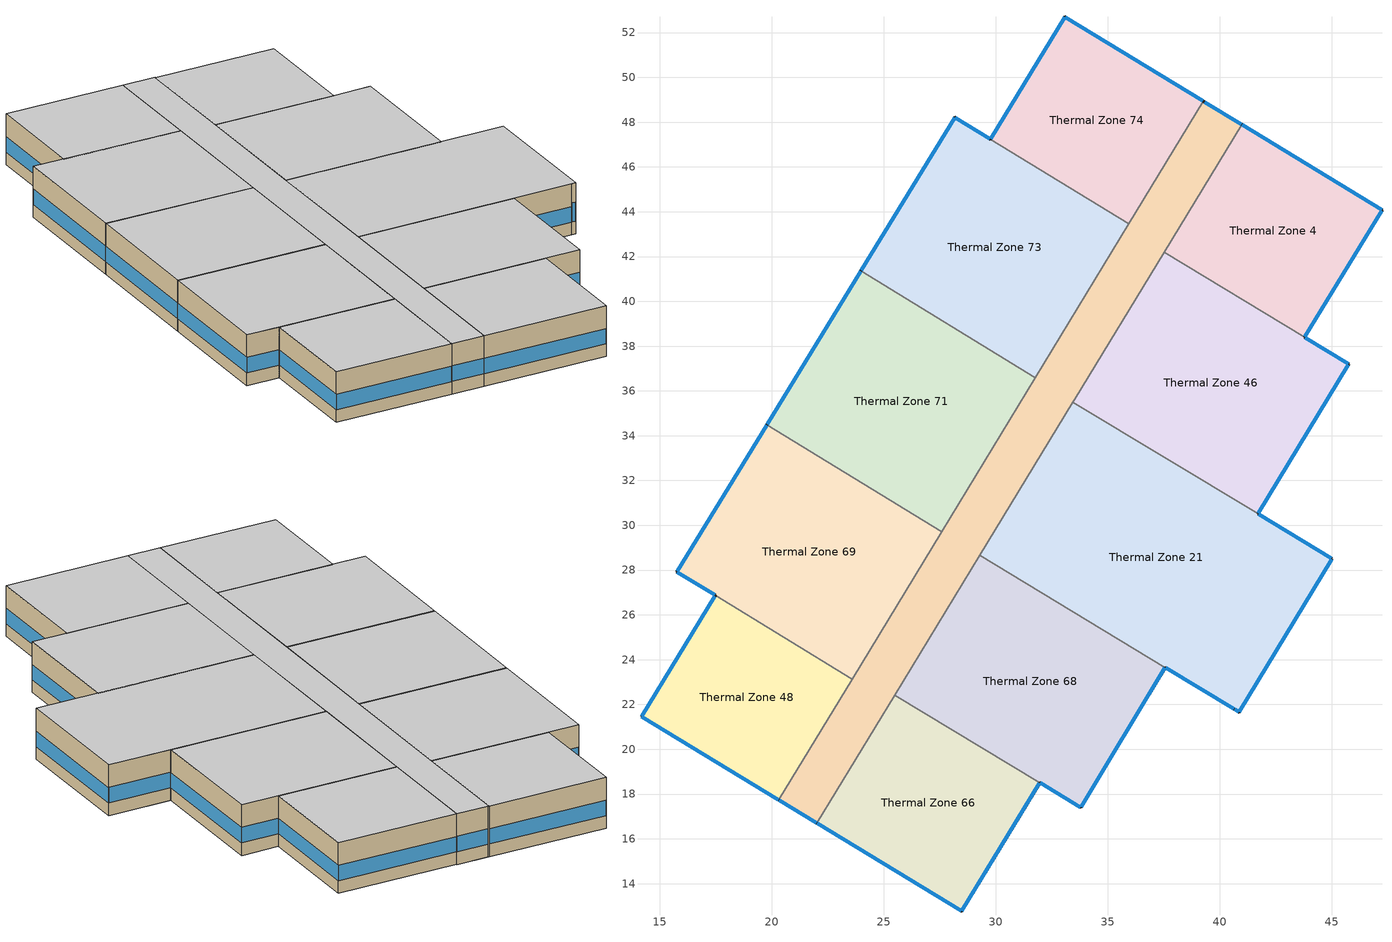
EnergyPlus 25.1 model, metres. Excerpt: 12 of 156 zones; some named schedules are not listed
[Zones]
Thermal Zone 21
 floor to Thermal Zone 59 (Typical Interior Floor): 33.44,35.5 45,28.52 40.86,21.66 29.28,28.65 z12.2
 wall outside (Surface 416 c tbd): 45,28.52 41.7,30.51 z12.2:15.25
 wall outside (Surface 417 c tbd): 40.86,21.66 45,28.52 z12.2:15.25
 wall outside (Surface 418 c tbd): 40.64,21.79 40.86,21.66 z12.2:15.25
 wall outside (Surface 419 c tbd): 37.56,23.65 40.64,21.79 z12.2:15.25
 wall to Thermal Zone 68 (Typical Interior Wall): 29.28,28.65 37.56,23.65 z12.2:15.25
 wall to Thermal Zone 67 (Typical Interior Wall): 33.44,35.5 29.28,28.65 z12.2:15.25
 wall to Thermal Zone 46 (Typical Interior Wall): 41.7,30.51 33.44,35.5 z12.2:15.25
 window (Customized Fenestration: u=3.36): 44.98,28.53 41.72,30.5 / 37.58,23.64 40.62,21.8 z12.96:13.89; 40.88,21.68 44.99,28.49 z12.96:13.88; 40.67,21.78 40.84,21.67 z12.96:14.1
 ceiling to Thermal Zone 75 (Typical Interior Ceiling): 40.86,21.66 45,28.52 33.44,35.5 29.28,28.65 z15.25
Thermal Zone 4
 floor to Thermal Zone 63 (Typical Interior Floor): 40.97,47.89 47.24,44.07 43.78,38.39 37.51,42.2 z12.2
 wall outside (Surface 457 c tbd): 47.24,44.07 40.97,47.89 z12.2:15.25
 wall outside (Surface 458 c tbd): 43.78,38.39 47.24,44.07 z12.2:15.25
 wall to Thermal Zone 46 (Typical Interior Wall): 37.51,42.2 43.78,38.39 z12.2:15.25
 wall to Thermal Zone 67 (Typical Interior Wall): 40.97,47.89 37.51,42.2 z12.2:15.25
 window (Customized Fenestration: u=3.36): 47.22,44.09 40.99,47.87 / 43.79,38.41 47.23,44.05 z12.96:13.88
 ceiling to Thermal Zone 80 (Typical Interior Ceiling): 43.78,38.39 47.24,44.07 40.97,47.89 37.51,42.2 z15.25
Thermal Zone 46
 floor to Thermal Zone 55 (Typical Interior Floor): 37.51,42.2 43.78,38.39 45.74,37.2 41.7,30.51 33.44,35.5 z12.2
 wall outside (Surface 435 c tbd): 45.74,37.2 43.78,38.39 z12.2:15.25
 wall outside (Surface 436 c tbd): 41.7,30.51 45.74,37.2 z12.2:15.25
 wall to Thermal Zone 51 (Typical Interior Wall): 33.52,35.63 33.44,35.5 z12.2:15.25
 wall to Thermal Zone 67 (Typical Interior Wall): 37.51,42.2 33.52,35.63 z12.2:15.25
 window (Customized Fenestration: u=3.36): 45.72,37.21 43.8,38.37 z12.96:13.9; 41.72,30.53 45.73,37.18 z12.96:13.88
 ceiling to Thermal Zone 77 (Typical Interior Ceiling): 41.7,30.51 45.74,37.2 43.78,38.39 37.51,42.2 33.44,35.5 z15.25
Thermal Zone 48
 floor to Thermal Zone 37 (Typical Interior Floor): 17.47,26.88 23.58,23.14 20.3,17.74 14.18,21.46 17.46,26.86 z12.2
 wall outside (AQ_MURB_2024_MURB  Wall 1950 1980 6A (R 0.8x Solar 0.8x Therm 0.8x)): 17.47,26.88 17.46,26.86 z12.2:15.25
 wall outside (Surface 409 c tbd): 14.18,21.46 20.3,17.74 z12.2:15.25
 wall outside (Surface 410 c tbd): 17.46,26.86 14.18,21.46 z12.2:15.25
 wall to Thermal Zone 69 (Typical Interior Wall): 23.58,23.14 17.47,26.88 z12.2:15.25
 wall to Thermal Zone 67 (Typical Interior Wall): 20.3,17.74 23.58,23.14 z12.2:15.25
 window (Customized Fenestration: u=3.36): 14.2,21.45 20.28,17.75 / 17.44,26.84 14.19,21.48 z12.96:13.88
 ceiling to Thermal Zone 29 (Typical Interior Ceiling): 20.3,17.74 23.58,23.14 17.47,26.88 17.46,26.86 14.18,21.46 z15.25
Thermal Zone 51
 floor to Thermal Zone 62 (Typical Interior Floor): 33.52,35.64 33.52,35.63 33.44,35.5 z12.2
 wall to Thermal Zone 67 (Typical Interior Wall): 33.52,35.63 33.52,35.64 33.44,35.5 z12.2:15.25
 ceiling to Thermal Zone 78 (Typical Interior Ceiling): 33.44,35.5 33.52,35.63 33.52,35.64 z15.25
Thermal Zone 66
 floor to Thermal Zone 57 (Typical Interior Floor): 25.49,22.42 31.96,18.51 31.95,18.49 28.47,12.77 22.01,16.7 z12.2
 wall outside (Surface 374 c tbd): 31.95,18.49 31.96,18.51 z12.2:15.25
 wall outside (Surface 375 c tbd): 28.47,12.77 31.95,18.49 z12.2:15.25
 wall outside (Surface 376 c tbd): 22.01,16.7 28.47,12.77 z12.2:15.25
 wall to Thermal Zone 67 (Typical Interior Wall): 25.49,22.42 22.01,16.7 z12.2:15.25
 wall to Thermal Zone 68 (Typical Interior Wall): 31.96,18.51 25.49,22.42 z12.2:15.25
 window (Customized Fenestration: u=3.36): 28.48,12.79 31.94,18.47 / 22.03,16.69 28.45,12.78 z12.96:13.88
 ceiling to Thermal Zone 70 (Typical Interior Ceiling): 28.47,12.77 31.95,18.49 31.96,18.51 25.49,22.42 22.01,16.7 z15.25
Thermal Zone 67
 floor to Thermal Zone 58 (Typical Interior Floor): 39.27,48.94 40.98,47.9 33.52,35.63 33.52,35.64 33.44,35.5 22.01,16.7 20.3,17.74 z12.2
 wall outside (Surface 385 c tbd): 39.31,48.91 39.27,48.94 z12.2:15.25
 wall outside (Surface 386 c tbd): 40.98,47.9 39.31,48.91 z12.2:15.25
 wall outside (AQ_MURB_2024_MURB  Wall 1950 1980 6A (R 0.8x Solar 0.8x Therm 0.8x)): 40.97,47.89 40.98,47.9 z12.2:15.25
 wall outside (Surface 395 c tbd): 20.3,17.74 22.01,16.7 z12.2:15.25
 wall to Thermal Zone 69 (Typical Interior Wall): 27.58,29.72 23.58,23.14 z12.2:15.25
 wall to Thermal Zone 71 (Typical Interior Wall): 31.76,36.59 27.58,29.72 z12.2:15.25
 wall to Thermal Zone 73 (Typical Interior Wall): 35.94,43.46 31.76,36.59 z12.2:15.25
 wall to Thermal Zone 74 (Typical Interior Wall): 39.27,48.94 35.94,43.46 z12.2:15.25
 wall to Thermal Zone 68 (Typical Interior Wall): 25.49,22.42 29.28,28.65 z12.2:15.25
 window (Customized Fenestration: u=3.36): 40.95,47.91 39.33,48.9 / 20.32,17.73 21.99,16.71 z12.96:13.9
 ceiling to Thermal Zone 24 (Typical Interior Ceiling): 22.01,16.7 33.44,35.5 33.52,35.64 33.52,35.63 40.98,47.9 39.27,48.94 20.3,17.74 z15.25
Thermal Zone 68
 floor to Thermal Zone 31 (Typical Interior Floor): 29.28,28.65 37.56,23.65 33.79,17.41 25.49,22.42 z12.2
 wall outside (Surface 402 c tbd): 33.79,17.41 37.56,23.65 z12.2:15.25
 wall outside (Surface 403 c tbd): 31.96,18.51 33.79,17.41 z12.2:15.25
 window (Customized Fenestration: u=3.36): 33.81,17.43 37.55,23.63 z12.96:13.88; 31.98,18.5 33.77,17.42 z12.96:13.9
 ceiling to Thermal Zone 1 (Typical Interior Ceiling): 33.79,17.41 37.56,23.65 29.28,28.65 25.49,22.42 z15.25
Thermal Zone 69
 floor to Thermal Zone 36 (Typical Interior Floor): 19.77,34.49 27.58,29.72 23.58,23.14 15.75,27.92 z12.2
 wall outside (Surface 422 c tbd): 15.75,27.92 17.47,26.88 z12.2:15.25
 wall outside (Surface 423 c tbd): 19.77,34.49 15.75,27.92 z12.2:15.25
 wall to Thermal Zone 71 (Typical Interior Wall): 27.58,29.72 19.77,34.49 z12.2:15.25
 window (Customized Fenestration: u=3.36): 15.78,27.91 17.45,26.89 z12.96:13.9; 19.76,34.47 15.77,27.94 z12.96:13.88
 ceiling to Thermal Zone 76 (Typical Interior Ceiling): 23.58,23.14 27.58,29.72 19.77,34.49 15.75,27.92 z15.25
Thermal Zone 71
 floor to Thermal Zone 60 (Typical Interior Floor): 23.97,41.36 31.76,36.59 27.58,29.72 19.77,34.49 z12.2
 wall outside (Surface 430 c tbd): 23.97,41.36 19.77,34.49 z12.2:15.25
 wall to Thermal Zone 73 (Typical Interior Wall): 31.76,36.59 23.97,41.36 z12.2:15.25
 window (Customized Fenestration: u=3.36): 23.96,41.33 19.79,34.52 z12.96:13.88
 ceiling to Thermal Zone 65 (Typical Interior Ceiling): 27.58,29.72 31.76,36.59 23.97,41.36 19.77,34.49 z15.25
Thermal Zone 73
 floor to Thermal Zone 12 (Typical Interior Floor): 28.17,48.22 35.94,43.46 31.76,36.59 23.97,41.36 z12.2
 wall outside (Surface 451 c tbd): 28.17,48.22 23.97,41.36 z12.2:15.25
 wall outside (Surface 452 c tbd): 29.76,47.25 28.17,48.22 z12.2:15.25
 wall to Thermal Zone 74 (Typical Interior Wall): 35.94,43.46 29.76,47.25 z12.2:15.25
 window (Customized Fenestration: u=3.36): 28.15,48.2 23.98,41.38 z12.96:13.88; 29.73,47.26 28.19,48.2 z12.96:13.9
 ceiling to Thermal Zone 79 (Typical Interior Ceiling): 31.76,36.59 35.94,43.46 28.17,48.22 23.97,41.36 z15.25
Thermal Zone 74
 floor to Thermal Zone 64 (Typical Interior Floor): 33.08,52.7 39.27,48.94 35.94,43.46 29.76,47.25 z12.2
 wall outside (Surface 461 c tbd): 39.27,48.94 33.08,52.7 z12.2:15.25
 wall outside (Surface 464 c tbd): 33.08,52.7 29.76,47.25 z12.2:15.25
 window (Customized Fenestration: u=3.36): 39.24,48.95 33.1,52.69 / 33.06,52.68 29.77,47.27 z12.96:13.88
 ceiling to Thermal Zone 81 (Typical Interior Ceiling): 35.94,43.46 39.27,48.94 33.08,52.7 29.76,47.25 z15.25
[Building]
Building 1
[Site:Location]
Montreal-Trudeau Intl AP: Latitude {deg}=45.4706; Longitude {deg}=-73.7408; Time Zone {hr}=-5; Elevation {m}=36; Keep Site Location Information=No
[SizingPeriod:DesignDay] Month=7; Day of Month=21; Day Type=SummerDesignDay; Daily Dry-Bulb Temperature Range {deltaC}=9.3; Dry-Bulb Temperature Range Modifier Type=DefaultMultipliers; Barometric Pressure {Pa}=100893; Wind Speed {m/s}=4.9; Wind Direction {deg}=220; Rain Indicator=No; Snow Indicator=No; Daylight Saving Time Indicator=No; Solar Model Indicator=ASHRAETau; ASHRAE Clear Sky Optical Depth for Beam Irradiance (taub)=0.465; ASHRAE Clear Sky Optical Depth for Diffuse Irradiance (taud)=1.966; Begin Environment Reset Mode=FullResetAtBeginEnvironment
Name | Maximum Dry-Bulb Temperature {C} | Humidity Condition Type | Wetbulb or DewPoint at Maximum Dry-Bulb {C} | Enthalpy at Maximum Dry-Bulb {J/kg}
Montreal Int'l Ann Clg .4% Condns DB=>MWB | 30 | Wetbulb | 22.1
Montreal Int'l Ann Clg .4% Condns DP=>MDB | 26 | Dewpoint | 21.6
Montreal Int'l Ann Clg .4% Condns Enth=>MDB | 28.1 | Enthalpy |  | 69300
Montreal Int'l Ann Clg .4% Condns WB=>MDB | 28.1 | Wetbulb | 23.2
[Material] Thermal Absorptance=0.9
Name | Roughness | Thickness {m} | Conductivity {W/m-K} | Density {kg/m3} | Specific Heat {J/kg-K} | Solar Absorptance | Visible Absorptance
100mm Normalweight concrete floor | MediumRough | 0.1016 | 2.31045 | 2322 | 832.557 | 0.7 | 0.7
AQNC2024expanded polystyrene type I 10 cm (R 0.8x Solar 0.8x Therm 0.8x) | MediumRough | 0.08 | 0.0385 | 12 | 1500 | 0.7 | 0.7
G01 13mm gypsum board | Smooth | 0.0127 | 0.160031 | 800.001 | 1090.73 | 0.7 | 0.5
G05 25mm wood 1 | MediumSmooth | 0.0254 | 0.15 | 608 | 1630 | 0.5 | 0.5
Generic Brick (R 0.8x Solar 0.8x Therm 0.8x) | MediumRough | 0.08 | 0.9 | 1536 | 790 | 0.52 | 0.65
Generic Gypsum Board (R 0.8x Solar 0.8x Therm 0.8x) | MediumSmooth | 0.01016 | 0.16 | 640 | 1090 | 0.5 | 0.5
Generic Wall Air Gap (R 0.8x Solar 0.8x Therm 0.8x) | Smooth | 0.08 | 0.667 | 1.024 | 1000 | 0.7 | 0.7
Surface 374 m tbd | MediumRough | 0.08 | 0.815077 | 12 | 1500 | 0.7 | 0.7
Surface 375 m tbd | MediumRough | 0.08 | 0.0907168 | 12 | 1500 | 0.7 | 0.7
Surface 376 m tbd | MediumRough | 0.08 | 0.0898837 | 12 | 1500 | 0.7 | 0.7
Surface 385 m tbd | MediumRough | 0.08 | 0.0516148 | 12 | 1500 | 0.7 | 0.7
Surface 386 m tbd | MediumRough | 0.08 | 0.0954185 | 12 | 1500 | 0.7 | 0.7
Surface 395 m tbd | MediumRough | 0.08 | 0.0951114 | 12 | 1500 | 0.7 | 0.7
Surface 402 m tbd | MediumRough | 0.08 | 0.0936479 | 12 | 1500 | 0.7 | 0.7
Surface 403 m tbd | MediumRough | 0.08 | 0.118358 | 12 | 1500 | 0.7 | 0.7
Surface 409 m tbd | MediumRough | 0.08 | 0.0902415 | 12 | 1500 | 0.7 | 0.7
Surface 410 m tbd | MediumRough | 0.08 | 0.0911548 | 12 | 1500 | 0.7 | 0.7
Surface 416 m tbd | MediumRough | 0.08 | 0.10277 | 12 | 1500 | 0.7 | 0.7
Surface 417 m tbd | MediumRough | 0.08 | 0.0927336 | 12 | 1500 | 0.7 | 0.7
Surface 418 m tbd | MediumRough | 0.08 | 0.296816 | 12 | 1500 | 0.7 | 0.7
Surface 419 m tbd | MediumRough | 0.08 | 0.0969997 | 12 | 1500 | 0.7 | 0.7
Surface 422 m tbd | MediumRough | 0.08 | 0.107869 | 12 | 1500 | 0.7 | 0.7
Surface 423 m tbd | MediumRough | 0.08 | 0.0897673 | 12 | 1500 | 0.7 | 0.7
Surface 430 m tbd | MediumRough | 0.08 | 0.086302 | 12 | 1500 | 0.7 | 0.7
Surface 435 m tbd | MediumRough | 0.08 | 0.116001 | 12 | 1500 | 0.7 | 0.7
Surface 436 m tbd | MediumRough | 0.08 | 0.0929629 | 12 | 1500 | 0.7 | 0.7
Surface 451 m tbd | MediumRough | 0.08 | 0.0894989 | 12 | 1500 | 0.7 | 0.7
Surface 452 m tbd | MediumRough | 0.08 | 0.123625 | 12 | 1500 | 0.7 | 0.7
Surface 457 m tbd | MediumRough | 0.08 | 0.0900821 | 12 | 1500 | 0.7 | 0.7
Surface 458 m tbd | MediumRough | 0.08 | 0.0946227 | 12 | 1500 | 0.7 | 0.7
Surface 461 m tbd | MediumRough | 0.08 | 0.0901647 | 12 | 1500 | 0.7 | 0.7
Surface 464 m tbd | MediumRough | 0.08 | 0.095095 | 12 | 1500 | 0.7 | 0.7
[Material:NoMass]
CP02 CARPET PAD 1: Roughness=Smooth; Thermal Resistance {m2-K/W}=0.21648; Thermal Absorptance=0.9; Solar Absorptance=0.7; Visible Absorptance=0.8
[WindowMaterial:SimpleGlazingSystem]
Fenestration U=3.32 0.66 1: U-Factor {W/m2-K}=3.32; Solar Heat Gain Coefficient=0.66; Visible Transmittance=0.21
[Construction]
AQ_MURB_2024_MURB  Wall 1950 1980 6A (R 0.8x Solar 0.8x Therm 0.8x): Generic Brick (R 0.8x Solar 0.8x Therm 0.8x), AQNC2024expanded polystyrene type I 10 cm (R 0.8x Solar 0.8x Therm 0.8x), Generic Wall Air Gap (R 0.8x Solar 0.8x Therm 0.8x), Generic Gypsum Board (R 0.8x Solar 0.8x Therm 0.8x)
Customized Fenestration: u=3.36: Fenestration U=3.32 0.66 1
Surface 374 c tbd: Generic Brick (R 0.8x Solar 0.8x Therm 0.8x), Surface 374 m tbd, Generic Wall Air Gap (R 0.8x Solar 0.8x Therm 0.8x), Generic Gypsum Board (R 0.8x Solar 0.8x Therm 0.8x)
Surface 375 c tbd: Generic Brick (R 0.8x Solar 0.8x Therm 0.8x), Surface 375 m tbd, Generic Wall Air Gap (R 0.8x Solar 0.8x Therm 0.8x), Generic Gypsum Board (R 0.8x Solar 0.8x Therm 0.8x)
Surface 376 c tbd: Generic Brick (R 0.8x Solar 0.8x Therm 0.8x), Surface 376 m tbd, Generic Wall Air Gap (R 0.8x Solar 0.8x Therm 0.8x), Generic Gypsum Board (R 0.8x Solar 0.8x Therm 0.8x)
Surface 385 c tbd: Generic Brick (R 0.8x Solar 0.8x Therm 0.8x), Surface 385 m tbd, Generic Wall Air Gap (R 0.8x Solar 0.8x Therm 0.8x), Generic Gypsum Board (R 0.8x Solar 0.8x Therm 0.8x)
Surface 386 c tbd: Generic Brick (R 0.8x Solar 0.8x Therm 0.8x), Surface 386 m tbd, Generic Wall Air Gap (R 0.8x Solar 0.8x Therm 0.8x), Generic Gypsum Board (R 0.8x Solar 0.8x Therm 0.8x)
Surface 395 c tbd: Generic Brick (R 0.8x Solar 0.8x Therm 0.8x), Surface 395 m tbd, Generic Wall Air Gap (R 0.8x Solar 0.8x Therm 0.8x), Generic Gypsum Board (R 0.8x Solar 0.8x Therm 0.8x)
Surface 402 c tbd: Generic Brick (R 0.8x Solar 0.8x Therm 0.8x), Surface 402 m tbd, Generic Wall Air Gap (R 0.8x Solar 0.8x Therm 0.8x), Generic Gypsum Board (R 0.8x Solar 0.8x Therm 0.8x)
Surface 403 c tbd: Generic Brick (R 0.8x Solar 0.8x Therm 0.8x), Surface 403 m tbd, Generic Wall Air Gap (R 0.8x Solar 0.8x Therm 0.8x), Generic Gypsum Board (R 0.8x Solar 0.8x Therm 0.8x)
Surface 409 c tbd: Generic Brick (R 0.8x Solar 0.8x Therm 0.8x), Surface 409 m tbd, Generic Wall Air Gap (R 0.8x Solar 0.8x Therm 0.8x), Generic Gypsum Board (R 0.8x Solar 0.8x Therm 0.8x)
Surface 410 c tbd: Generic Brick (R 0.8x Solar 0.8x Therm 0.8x), Surface 410 m tbd, Generic Wall Air Gap (R 0.8x Solar 0.8x Therm 0.8x), Generic Gypsum Board (R 0.8x Solar 0.8x Therm 0.8x)
Surface 416 c tbd: Generic Brick (R 0.8x Solar 0.8x Therm 0.8x), Surface 416 m tbd, Generic Wall Air Gap (R 0.8x Solar 0.8x Therm 0.8x), Generic Gypsum Board (R 0.8x Solar 0.8x Therm 0.8x)
Surface 417 c tbd: Generic Brick (R 0.8x Solar 0.8x Therm 0.8x), Surface 417 m tbd, Generic Wall Air Gap (R 0.8x Solar 0.8x Therm 0.8x), Generic Gypsum Board (R 0.8x Solar 0.8x Therm 0.8x)
Surface 418 c tbd: Generic Brick (R 0.8x Solar 0.8x Therm 0.8x), Surface 418 m tbd, Generic Wall Air Gap (R 0.8x Solar 0.8x Therm 0.8x), Generic Gypsum Board (R 0.8x Solar 0.8x Therm 0.8x)
Surface 419 c tbd: Generic Brick (R 0.8x Solar 0.8x Therm 0.8x), Surface 419 m tbd, Generic Wall Air Gap (R 0.8x Solar 0.8x Therm 0.8x), Generic Gypsum Board (R 0.8x Solar 0.8x Therm 0.8x)
Surface 422 c tbd: Generic Brick (R 0.8x Solar 0.8x Therm 0.8x), Surface 422 m tbd, Generic Wall Air Gap (R 0.8x Solar 0.8x Therm 0.8x), Generic Gypsum Board (R 0.8x Solar 0.8x Therm 0.8x)
Surface 423 c tbd: Generic Brick (R 0.8x Solar 0.8x Therm 0.8x), Surface 423 m tbd, Generic Wall Air Gap (R 0.8x Solar 0.8x Therm 0.8x), Generic Gypsum Board (R 0.8x Solar 0.8x Therm 0.8x)
Surface 430 c tbd: Generic Brick (R 0.8x Solar 0.8x Therm 0.8x), Surface 430 m tbd, Generic Wall Air Gap (R 0.8x Solar 0.8x Therm 0.8x), Generic Gypsum Board (R 0.8x Solar 0.8x Therm 0.8x)
Surface 435 c tbd: Generic Brick (R 0.8x Solar 0.8x Therm 0.8x), Surface 435 m tbd, Generic Wall Air Gap (R 0.8x Solar 0.8x Therm 0.8x), Generic Gypsum Board (R 0.8x Solar 0.8x Therm 0.8x)
Surface 436 c tbd: Generic Brick (R 0.8x Solar 0.8x Therm 0.8x), Surface 436 m tbd, Generic Wall Air Gap (R 0.8x Solar 0.8x Therm 0.8x), Generic Gypsum Board (R 0.8x Solar 0.8x Therm 0.8x)
Surface 451 c tbd: Generic Brick (R 0.8x Solar 0.8x Therm 0.8x), Surface 451 m tbd, Generic Wall Air Gap (R 0.8x Solar 0.8x Therm 0.8x), Generic Gypsum Board (R 0.8x Solar 0.8x Therm 0.8x)
Surface 452 c tbd: Generic Brick (R 0.8x Solar 0.8x Therm 0.8x), Surface 452 m tbd, Generic Wall Air Gap (R 0.8x Solar 0.8x Therm 0.8x), Generic Gypsum Board (R 0.8x Solar 0.8x Therm 0.8x)
Surface 457 c tbd: Generic Brick (R 0.8x Solar 0.8x Therm 0.8x), Surface 457 m tbd, Generic Wall Air Gap (R 0.8x Solar 0.8x Therm 0.8x), Generic Gypsum Board (R 0.8x Solar 0.8x Therm 0.8x)
Surface 458 c tbd: Generic Brick (R 0.8x Solar 0.8x Therm 0.8x), Surface 458 m tbd, Generic Wall Air Gap (R 0.8x Solar 0.8x Therm 0.8x), Generic Gypsum Board (R 0.8x Solar 0.8x Therm 0.8x)
Surface 461 c tbd: Generic Brick (R 0.8x Solar 0.8x Therm 0.8x), Surface 461 m tbd, Generic Wall Air Gap (R 0.8x Solar 0.8x Therm 0.8x), Generic Gypsum Board (R 0.8x Solar 0.8x Therm 0.8x)
Surface 464 c tbd: Generic Brick (R 0.8x Solar 0.8x Therm 0.8x), Surface 464 m tbd, Generic Wall Air Gap (R 0.8x Solar 0.8x Therm 0.8x), Generic Gypsum Board (R 0.8x Solar 0.8x Therm 0.8x)
Typical Interior Ceiling: CP02 CARPET PAD 1, 100mm Normalweight concrete floor
Typical Interior Floor: 100mm Normalweight concrete floor, CP02 CARPET PAD 1
Typical Interior Partition 4: G05 25mm wood 1
Typical Interior Wall: G01 13mm gypsum board, G01 13mm gypsum board
[Zone] Multiplier=1; Part of Total Floor Area=Yes
Thermal Zone 21; Thermal Zone 4; Thermal Zone 46; Thermal Zone 48; Thermal Zone 51; Thermal Zone 66; Thermal Zone 67; Thermal Zone 68; Thermal Zone 69; Thermal Zone 71; Thermal Zone 73; Thermal Zone 74
[Space]
Name | Zone | Space Type
Space 505 | Thermal Zone 21 | MURB small
Space 511 | Thermal Zone 4 | MURB small
Space 508 | Thermal Zone 46 | MURB small
Space 504 | Thermal Zone 48 | MURB small
Space 509 | Thermal Zone 51 | MURB small
Space 501 | Thermal Zone 66 | MURB small
Space 502 | Thermal Zone 67 | MURB lobby
Space 503 | Thermal Zone 68 | MURB small
Space 506 | Thermal Zone 69 | MURB small
Space 507 | Thermal Zone 71 | MURB small
Space 510 | Thermal Zone 73 | MURB small
Space 512 | Thermal Zone 74 | MURB small
[SpaceList]
MURB small: Space 1112, Space 211, Space 204, Space 505, Space 911, Space 110, Space 1204, Space 407, Space 405, Space 607, Space 501, Space 308, Space 305, Space 101, Space 201, Space 410, Space 112, Space 104, Space 511, Space 103, Space 105, Space 106, Space 312, Space 109, Space 107, Space 108, Space 111, Space 203, Space 205, Space 812, Space 403, Space 206, Space 207, Space 208, Space 209, Space 406, Space 404, Space 210, Space 809, Space 212, Space 807, Space 301, Space 1005, Space 303, Space 304, Space 508, Space 306, Space 504, Space 307, Space 1105, Space 509, Space 908, Space 309, Space 310, Space 408, Space 311, Space 401, Space 409, Space 411, Space 412, Space 503, Space 506, Space 507, Space 1208, Space 510, Space 512, Space 601, Space 603, Space 604, Space 605, Space 606, Space 608, Space 609, Space 610, Space 611, Space 612, Space 701, Space 703, Space 704, Space 705, Space 907, Space 706, Space 901, Space 712, Space 707, Space 708, Space 709, Space 710, Space 711, Space 801, Space 1206, Space 803, Space 804, Space 1001, Space 805, Space 806, Space 808, Space 810, Space 811, Space 903, Space 1008, Space 904, Space 905, Space 906, Space 909, Space 910, Space 912, Space 1010, Space 1003, Space 1004, Space 1006, Space 1007, Space 1009, Space 1011, Space 1012, Space 1101, Space 1103, Space 1104, Space 1106, Space 1305, Space 1107, Space 1108, Space 1109, Space 1110, Space 1111, Space 1201, Space 1203, Space 1205, Space 1207, Space 1209, Space 1210, Space 1211, Space 1212, Space 1301, Space 1303, Space 1304, Space 1306, Space 1307, Space 1308, Space 1309, Space 1310, Space 1311, Space 1312
MURB lobby: Space 202, Space 102, Space 302, Space 402, Space 1002, Space 502, Space 602, Space 702, Space 802, Space 902, Space 1102, Space 1202, Space 1302
[InternalMass] Construction=Typical Interior Partition 4
Name | Zone or ZoneList | Space or SpaceList | Surface Area {m2}
Space 505 Internal Mass 37 | Thermal Zone 21 | Space 505 | 216.65
Space 501 Internal Mass 37 | Thermal Zone 66 | Space 501 | 101.472
Space 511 Internal Mass 37 | Thermal Zone 4 | Space 511 | 97.6855
Space 508 Internal Mass 37 | Thermal Zone 46 | Space 508 | 150.941
Space 504 Internal Mass 37 | Thermal Zone 48 | Space 504 | 90.6537
Space 509 Internal Mass 37 | Thermal Zone 51 | Space 509 | 0.000395886
Space 503 Internal Mass 37 | Thermal Zone 68 | Space 503 | 141.361
Space 506 Internal Mass 37 | Thermal Zone 69 | Space 506 | 141.145
Space 507 Internal Mass 37 | Thermal Zone 71 | Space 507 | 147.07
Space 510 Internal Mass 37 | Thermal Zone 73 | Space 510 | 146.73
Space 512 Internal Mass 37 | Thermal Zone 74 | Space 512 | 92.7105
Space 502 Internal Mass 33 | Thermal Zone 67 | Space 502 | 146.04
[Lights]
Lights 1: Zone or ZoneList or Space or SpaceList=MURB small; Schedule=Eclairageint; Design Level Calculation Method=LightingLevel; Lighting Level {W}=0; Fraction Replaceable=1
[People]
People 2: Zone or ZoneList or Space or SpaceList=MURB small; Number of People Schedule=MidriseApartment Apartment Occ; Number of People Calculation Method=People/Area; People per Floor Area {person/m2}=0.0283091; Fraction Radiant=0.3; Activity Level Schedule=MidriseApartment Activity
[ElectricEquipment] Zone or ZoneList or Space or SpaceList=MURB small; Design Level Calculation Method=EquipmentLevel
Name | Schedule | Design Level {W} | Fraction Latent | Fraction Radiant | Fraction Lost
Electric Equipment 11 10.0 percent reduction | Chaufeau | 847.44 | 0.1 | 0 | 0.9
Electric Equipment 12 10.0 percent reduction | Fourcuisiniere | 281.7 | 0.1 | 0.2 | 0.1
Electric Equipment 13 10.0 percent reduction | Congelateur | 15.705 | 0.1 | 0 | 0.9
Electric Equipment 14 10.0 percent reduction | Laveuse | 25.038 | 0 | 0.2 | 0.1
Electric Equipment 15 10.0 percent reduction | Lavevaisselle | 27.531 | 0.1 | 0.1 | 0.8
Electric Equipment 16 10.0 percent reduction | Refrigerateur | 105.102 | 0.1 | 0 | 0.9
Electric Equipment 17 10.0 percent reduction | Secheuse | 249.03 | 0 | 0.2 | 0.8
Electric Equipment 2 10.0 percent reduction | Autres | 666 |  | 0.2
[ZoneInfiltration:DesignFlowRate] Design Flow Rate Calculation Method=Flow/ExteriorArea; Flow Rate per Exterior Surface Area {m3/s-m2}=0.000578595; Constant Term Coefficient=0.107472; Temperature Term Coefficient=0.0119911; Velocity Term Coefficient=0; Velocity Squared Term Coefficient=0.0134792; Density Basis=Outdoor
Name | Zone or ZoneList or Space or SpaceList | Schedule
Space 505 HVAC Off Infiltration | Space 505 | Infiltration HVAC Off Schedule
Space 505 HVAC On Infiltration | Space 505 | Infiltration HVAC On Schedule
Space 511 HVAC Off Infiltration | Space 511 | Infiltration HVAC Off Schedule
Space 511 HVAC On Infiltration | Space 511 | Infiltration HVAC On Schedule
Space 508 HVAC Off Infiltration | Space 508 | Infiltration HVAC Off Schedule
Space 508 HVAC On Infiltration | Space 508 | Infiltration HVAC On Schedule
Space 504 HVAC Off Infiltration | Space 504 | Infiltration HVAC Off Schedule
Space 504 HVAC On Infiltration | Space 504 | Infiltration HVAC On Schedule
Space 501 HVAC Off Infiltration | Space 501 | Infiltration HVAC Off Schedule
Space 501 HVAC On Infiltration | Space 501 | Infiltration HVAC On Schedule
Space 502 HVAC Off Infiltration | Space 502 | Infiltration HVAC Off Schedule
Space 502 HVAC On Infiltration | Space 502 | Infiltration HVAC On Schedule
Space 503 HVAC Off Infiltration | Space 503 | Infiltration HVAC Off Schedule
Space 503 HVAC On Infiltration | Space 503 | Infiltration HVAC On Schedule
Space 506 HVAC Off Infiltration | Space 506 | Infiltration HVAC Off Schedule
Space 506 HVAC On Infiltration | Space 506 | Infiltration HVAC On Schedule
Space 507 HVAC Off Infiltration | Space 507 | Infiltration HVAC Off Schedule
Space 507 HVAC On Infiltration | Space 507 | Infiltration HVAC On Schedule
Space 510 HVAC Off Infiltration | Space 510 | Infiltration HVAC Off Schedule
Space 510 HVAC On Infiltration | Space 510 | Infiltration HVAC On Schedule
Space 512 HVAC Off Infiltration | Space 512 | Infiltration HVAC Off Schedule
Space 512 HVAC On Infiltration | Space 512 | Infiltration HVAC On Schedule
[ZoneControl:Thermostat] Temperature Difference Between Cutout And Setpoint {deltaC}=0
Name | Zone or ZoneList | Control Type Schedule | Control 1
Thermal Zone 21 Thermostat | Thermal Zone 21 | Thermal Zone 21 Thermostat Schedule | Thermostat Setpoint Dual Setpoint 52
Thermal Zone 4 Thermostat | Thermal Zone 4 | Thermal Zone 4 Thermostat Schedule | Thermostat Setpoint Dual Setpoint 59
Thermal Zone 46 Thermostat | Thermal Zone 46 | Thermal Zone 46 Thermostat Schedule | Thermostat Setpoint Dual Setpoint 115
Thermal Zone 48 Thermostat | Thermal Zone 48 | Thermal Zone 48 Thermostat Schedule | Thermostat Setpoint Dual Setpoint 86
Thermal Zone 51 Thermostat | Thermal Zone 51 | Thermal Zone 51 Thermostat Schedule | Thermostat Setpoint Dual Setpoint 105
Thermal Zone 66 Thermostat | Thermal Zone 66 | Thermal Zone 66 Thermostat Schedule | Thermostat Setpoint Dual Setpoint 88
Thermal Zone 67 Thermostat | Thermal Zone 67 | Thermal Zone 67 Thermostat Schedule | Thermostat Setpoint Dual Setpoint 93
Thermal Zone 68 Thermostat | Thermal Zone 68 | Thermal Zone 68 Thermostat Schedule | Thermostat Setpoint Dual Setpoint 96
Thermal Zone 69 Thermostat | Thermal Zone 69 | Thermal Zone 69 Thermostat Schedule | Thermostat Setpoint Dual Setpoint 89
Thermal Zone 71 Thermostat | Thermal Zone 71 | Thermal Zone 71 Thermostat Schedule | Thermostat Setpoint Dual Setpoint 109
Thermal Zone 73 Thermostat | Thermal Zone 73 | Thermal Zone 73 Thermostat Schedule | Thermostat Setpoint Dual Setpoint 113
Thermal Zone 74 Thermostat | Thermal Zone 74 | Thermal Zone 74 Thermostat Schedule | Thermostat Setpoint Dual Setpoint 127
[ThermostatSetpoint:DualSetpoint] Heating Setpoint Temperature Schedule=NECB-G-Thermostat Setpoint-Heating; Cooling Setpoint Temperature Schedule=NECB-G-Thermostat Setpoint-Cooling
Thermostat Setpoint Dual Setpoint 52; Thermostat Setpoint Dual Setpoint 59; Thermostat Setpoint Dual Setpoint 115; Thermostat Setpoint Dual Setpoint 86; Thermostat Setpoint Dual Setpoint 105; Thermostat Setpoint Dual Setpoint 88; Thermostat Setpoint Dual Setpoint 93; Thermostat Setpoint Dual Setpoint 96; Thermostat Setpoint Dual Setpoint 89; Thermostat Setpoint Dual Setpoint 109; Thermostat Setpoint Dual Setpoint 113; Thermostat Setpoint Dual Setpoint 127
[Zone equipment]
Thermal Zone 21: Elec Baseboard 7, Cycling PTAC DX Clg Elec Htg 7
Thermal Zone 4: Elec Baseboard 14, Cycling PTAC DX Clg Elec Htg 14
Thermal Zone 46: Elec Baseboard 70, Cycling PTAC DX Clg Elec Htg 70
Thermal Zone 48: Elec Baseboard 41, Cycling PTAC DX Clg Elec Htg 41
Thermal Zone 51: Elec Baseboard 60, Cycling PTAC DX Clg Elec Htg 60
Thermal Zone 66: Elec Baseboard 43, Cycling PTAC DX Clg Elec Htg 43
Thermal Zone 67: Elec Baseboard 48, Cycling PTAC DX Clg Elec Htg 48
Thermal Zone 68: Elec Baseboard 51, Cycling PTAC DX Clg Elec Htg 51
Thermal Zone 69: Elec Baseboard 44, Cycling PTAC DX Clg Elec Htg 44
Thermal Zone 71: Elec Baseboard 64, Cycling PTAC DX Clg Elec Htg 64
Thermal Zone 73: Elec Baseboard 68, Cycling PTAC DX Clg Elec Htg 68
Thermal Zone 74: Elec Baseboard 82, Cycling PTAC DX Clg Elec Htg 82
[Sizing:Zone] Zone Cooling Design Supply Air Temperature Input Method=SupplyAirTemperature; Zone Cooling Design Supply Air Temperature {C}=14; Zone Cooling Design Supply Air Temperature Difference {deltaC}=11.11; Zone Heating Design Supply Air Temperature Input Method=SupplyAirTemperature; Zone Heating Design Supply Air Temperature {C}=40; Zone Heating Design Supply Air Temperature Difference {deltaC}=11.11; Zone Cooling Design Supply Air Humidity Ratio {kgWater/kgDryAir}=0.0085; Zone Heating Design Supply Air Humidity Ratio {kgWater/kgDryAir}=0.008; Cooling Design Air Flow Method=DesignDay; Cooling Design Air Flow Rate {m3/s}=0; Cooling Minimum Air Flow per Zone Floor Area {m3/s-m2}=0.000762; Cooling Minimum Air Flow {m3/s}=0; Cooling Minimum Air Flow Fraction=0; Heating Design Air Flow Method=DesignDay; Heating Design Air Flow Rate {m3/s}=0; Heating Maximum Air Flow per Zone Floor Area {m3/s-m2}=0.002032; Heating Maximum Air Flow {m3/s}=0.141576; Heating Maximum Air Flow Fraction=0.3; Account for Dedicated Outdoor Air System=No; Zone Load Sizing Method=Sensible Load Only No Latent Load; Zone Latent Cooling Design Supply Air Humidity Ratio Input Method=HumidityRatioDifference; Zone Cooling Design Supply Air Humidity Ratio Difference {kgWater/kgDryAir}=0.005; Zone Latent Heating Design Supply Air Humidity Ratio Input Method=HumidityRatioDifference; Zone Humidification Design Supply Air Humidity Ratio Difference {kgWater/kgDryAir}=0.005; Type of Space Sum to Use=Coincident
Name | Design Specification Outdoor Air Object
Thermal Zone 21 | Thermal Zone 21 Zero air DSOA
Thermal Zone 4 | Thermal Zone 4 Zero air DSOA
Thermal Zone 46 | Thermal Zone 46 Zero air DSOA
Thermal Zone 48 | Thermal Zone 48 Zero air DSOA
Thermal Zone 51 | Thermal Zone 51 Zero air DSOA
Thermal Zone 66 | Thermal Zone 66 Zero air DSOA
Thermal Zone 67 | Thermal Zone 67 Zero air DSOA
Thermal Zone 68 | Thermal Zone 68 Zero air DSOA
Thermal Zone 69 | Thermal Zone 69 Zero air DSOA
Thermal Zone 71 | Thermal Zone 71 Zero air DSOA
Thermal Zone 73 | Thermal Zone 73 Zero air DSOA
Thermal Zone 74 | Thermal Zone 74 Zero air DSOA
[DesignSpecification:OutdoorAir] Outdoor Air Method=Sum; Outdoor Air Flow per Person {m3/s-person}=0; Outdoor Air Flow per Zone Floor Area {m3/s-m2}=0; Outdoor Air Flow per Zone {m3/s}=0; Outdoor Air Flow Air Changes per Hour {1/hr}=0
Thermal Zone 21 Zero air DSOA; Thermal Zone 4 Zero air DSOA; Thermal Zone 46 Zero air DSOA; Thermal Zone 48 Zero air DSOA; Thermal Zone 51 Zero air DSOA; Thermal Zone 66 Zero air DSOA; Thermal Zone 67 Zero air DSOA; Thermal Zone 68 Zero air DSOA; Thermal Zone 69 Zero air DSOA; Thermal Zone 71 Zero air DSOA; Thermal Zone 73 Zero air DSOA; Thermal Zone 74 Zero air DSOA
[Exterior:Lights]
Exterior Lights 1: Schedule=Eclairagext; Design Level {W}=0
[Schedule:Compact]
Thermal Zone 21 Thermostat Schedule; Thermal Zone 4 Thermostat Schedule; Thermal Zone 46 Thermostat Schedule; Thermal Zone 48 Thermostat Schedule; Thermal Zone 51 Thermostat Schedule; Thermal Zone 66 Thermostat Schedule; Thermal Zone 67 Thermostat Schedule; Thermal Zone 68 Thermostat Schedule; Thermal Zone 69 Thermostat Schedule; Thermal Zone 71 Thermostat Schedule; Thermal Zone 73 Thermostat Schedule; Thermal Zone 74 Thermostat Schedule: Through: 12/31, For: AllDays, Until: 24:00, 4
[Schedule:Day:Interval]
MidriseApartment Apartment Occ Default; MidriseApartment Apartment Occ Summer Design Day; MidriseApartment Apartment Occ Winter Design Day: No, 07:00, 1, 08:00, 0.85, 09:00, 0.39, 16:00, 0.25, 17:00, 0.3, 18:00, 0.52, 21:00, 0.87, 24:00, 1
MidriseApartment Activity Default; MidriseApartment Activity Summer Design Day; MidriseApartment Activity Winter Design Day: No, 24:00, 120
NECB-G-Thermostat Setpoint-Heating Default 2: No, 01:00, 18, 07:00, 18, 09:00, 21, 17:00, 21, 22:00, 21, 24:00, 18
NECB-G-Thermostat Setpoint-Heating Default: No, 24:00, 20
NECB-G-Thermostat Setpoint-Cooling Default: No, 24:00, 24
[Schedule:Week:Daily]
MidriseApartment Apartment Occ Week Rule - Jan1-Dec31: MidriseApartment Apartment Occ Default, MidriseApartment Apartment Occ Default, MidriseApartment Apartment Occ Default, MidriseApartment Apartment Occ Default, MidriseApartment Apartment Occ Default, MidriseApartment Apartment Occ Default, MidriseApartment Apartment Occ Default, MidriseApartment Apartment Occ Default, MidriseApartment Apartment Occ Summer Design Day, MidriseApartment Apartment Occ Winter Design Day, MidriseApartment Apartment Occ Default, MidriseApartment Apartment Occ Default
MidriseApartment Activity Week Rule - Jan1-Dec31: MidriseApartment Activity Default, MidriseApartment Activity Default, MidriseApartment Activity Default, MidriseApartment Activity Default, MidriseApartment Activity Default, MidriseApartment Activity Default, MidriseApartment Activity Default, MidriseApartment Activity Default, MidriseApartment Activity Summer Design Day, MidriseApartment Activity Winter Design Day, MidriseApartment Activity Default, MidriseApartment Activity Default
NECB-G-Thermostat Setpoint-Heating Week Rule - Jan1-Dec31: NECB-G-Thermostat Setpoint-Heating Default 2, NECB-G-Thermostat Setpoint-Heating Default, NECB-G-Thermostat Setpoint-Heating Default, NECB-G-Thermostat Setpoint-Heating Default, NECB-G-Thermostat Setpoint-Heating Default, NECB-G-Thermostat Setpoint-Heating Default, NECB-G-Thermostat Setpoint-Heating Default 2, NECB-G-Thermostat Setpoint-Heating Default, NECB-G-Thermostat Setpoint-Heating Default, NECB-G-Thermostat Setpoint-Heating Default, NECB-G-Thermostat Setpoint-Heating Default, NECB-G-Thermostat Setpoint-Heating Default
NECB-G-Thermostat Setpoint-Cooling Week Rule - Jan1-Dec31: NECB-G-Thermostat Setpoint-Cooling Default, NECB-G-Thermostat Setpoint-Cooling Default, NECB-G-Thermostat Setpoint-Cooling Default, NECB-G-Thermostat Setpoint-Cooling Default, NECB-G-Thermostat Setpoint-Cooling Default, NECB-G-Thermostat Setpoint-Cooling Default, NECB-G-Thermostat Setpoint-Cooling Default, NECB-G-Thermostat Setpoint-Cooling Default, NECB-G-Thermostat Setpoint-Cooling Default, NECB-G-Thermostat Setpoint-Cooling Default, NECB-G-Thermostat Setpoint-Cooling Default, NECB-G-Thermostat Setpoint-Cooling Default
[Schedule:Year]
MidriseApartment Apartment Occ: MidriseApartment Apartment Occ Week Rule - Jan1-Dec31, 1, 1, 12, 31
MidriseApartment Activity: MidriseApartment Activity Week Rule - Jan1-Dec31, 1, 1, 12, 31
NECB-G-Thermostat Setpoint-Heating: NECB-G-Thermostat Setpoint-Heating Week Rule - Jan1-Dec31, 1, 1, 12, 31
NECB-G-Thermostat Setpoint-Cooling: NECB-G-Thermostat Setpoint-Cooling Week Rule - Jan1-Dec31, 1, 1, 12, 31
[Schedule:Constant]
Name | Hourly Value
Infiltration HVAC Off Schedule | 1
Infiltration HVAC On Schedule | 0
